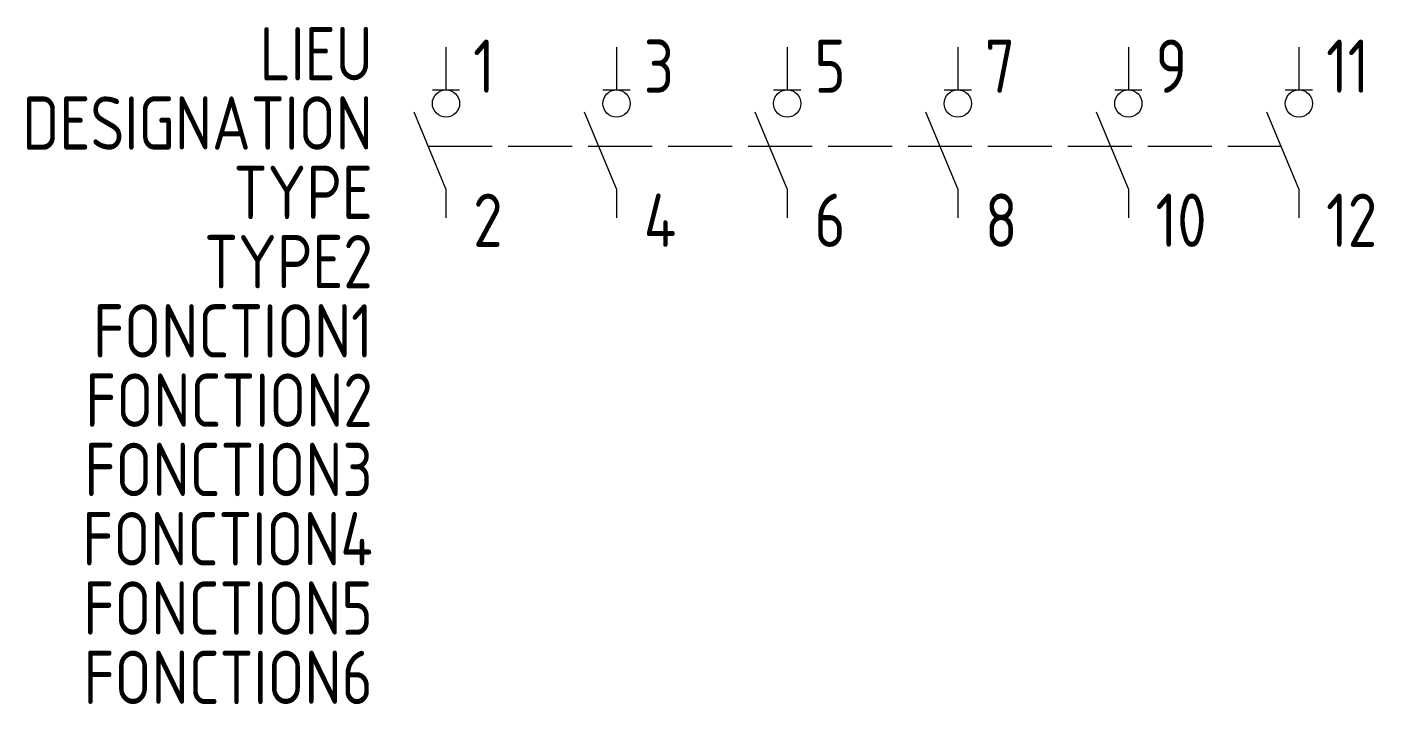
# Model space of a CAD drawing. Extents: x -1604.3 to -1541.1, y -910.4 to -878.6.
import ezdxf
from ezdxf.enums import TextEntityAlignment as Align

# ---------------------------------------------------------------- set-up
doc = ezdxf.new("R2010")
doc.units = 0
doc.linetypes.add('ACAD_ISO02W100', pattern=[15, 12, -3])
for name, color, linetype in [('SYMB_FIL', 3, 'CONTINUOUS'), ('SYMB_LIAISON', 1, 'ACAD_ISO02W100'), ('SYMB_TXT_CONTACT', 2, 'CONTINUOUS'), ('SYMB_TXT_NOM', 3, 'CONTINUOUS')]:
    doc.layers.add(name, color=color, linetype=linetype)
doc.styles.add('NET2_5', font='isocp.shx', dxfattribs={"width": 0.9, "height": 2.5})

msp = doc.modelspace()

# ---------------------------------------------------------------- linework, layer by layer
at = {"layer": 'SYMB_FIL'}
for p, q in [((-1584.634, -879.593), (-1584.634, -881.593)), ((-1576.634, -879.593), (-1576.634, -881.593)), ((-1568.634, -879.593), (-1568.634, -881.593)), ((-1560.634, -879.593), (-1560.634, -881.593)), ((-1552.634, -879.593), (-1552.634, -881.593)), ((-1544.634, -879.593), (-1544.634, -881.593)), ((-1585.274, -881.593), (-1583.994, -881.593)), ((-1577.274, -881.593), (-1575.994, -881.593)), ((-1569.274, -881.593), (-1567.994, -881.593)), ((-1561.274, -881.593), (-1559.994, -881.593)), ((-1553.274, -881.593), (-1551.994, -881.593)), ((-1545.274, -881.593), (-1543.994, -881.593)), ((-1584.634, -886.234), (-1586.134, -882.634)), ((-1576.634, -886.234), (-1578.134, -882.634)), ((-1568.634, -886.234), (-1570.134, -882.634)), ((-1560.634, -886.234), (-1562.134, -882.634)), ((-1552.634, -886.234), (-1554.134, -882.634)), ((-1544.634, -886.234), (-1546.134, -882.634)), ((-1584.634, -886.234), (-1584.634, -887.593)), ((-1576.634, -886.234), (-1576.634, -887.593)), ((-1568.634, -886.234), (-1568.634, -887.593)), ((-1560.634, -886.234), (-1560.634, -887.593)), ((-1552.634, -886.234), (-1552.634, -887.593)), ((-1544.634, -886.234), (-1544.634, -887.593))]:
    msp.add_line(p, q, dxfattribs=at)
for centre in [(-1584.634, -882.234), (-1576.634, -882.234), (-1568.634, -882.234), (-1560.634, -882.234), (-1552.634, -882.234), (-1544.634, -882.234)]:
    msp.add_circle(centre, 0.64, dxfattribs=at)
at = {"layer": 'SYMB_LIAISON', "ltscale": 0.25}
msp.add_line((-1585.467, -884.234), (-1545.467, -884.234), dxfattribs=at)

# ---------------------------------------------------------------- texts
at = {"layer": 'SYMB_TXT_CONTACT', "style": 'NET2_5', "width": 0.9, "flags": 8}
for tag, p, s in [('1', (-1583.359, -881.734), '1'), ('3', (-1575.359, -881.734), '3'), ('5', (-1567.359, -881.734), '5'), ('7', (-1559.359, -881.734), '7'), ('9', (-1551.359, -881.734), '9'), ('11', (-1543.359, -881.734), '11'), ('2', (-1583.359, -888.961), '2'), ('4', (-1575.359, -888.961), '4'), ('6', (-1567.359, -888.961), '6'), ('8', (-1559.359, -888.961), '8'), ('10', (-1551.359, -888.961), '10'), ('12', (-1543.359, -888.961), '12')]:
    msp.add_attdef(tag, p, s, height=2.5, dxfattribs=at)
at = {"layer": 'SYMB_TXT_NOM', "style": 'NET2_5', "width": 0.9, "flags": 8}
for tag, text, p in [('LIEU', '', (-1588.069, -881.153)), ('DESIGNATION', 'Q?', (-1588.069, -884.403)), ('TYPE', '?A', (-1588.069, -887.653)), ('TYPE2', '', (-1588.069, -890.903)), ('FONCTION1', '', (-1588.069, -894.153)), ('FONCTION2', '', (-1588.069, -897.403)), ('FONCTION3', '', (-1588.069, -900.653)), ('FONCTION4', '', (-1588.069, -903.903)), ('FONCTION5', '', (-1588.069, -907.153)), ('FONCTION6', '', (-1588.069, -910.403))]:
    msp.add_attdef(tag, text=text, height=2.5, dxfattribs=at).set_placement(p, align=Align.RIGHT)

doc.saveas('drawing.dxf')
